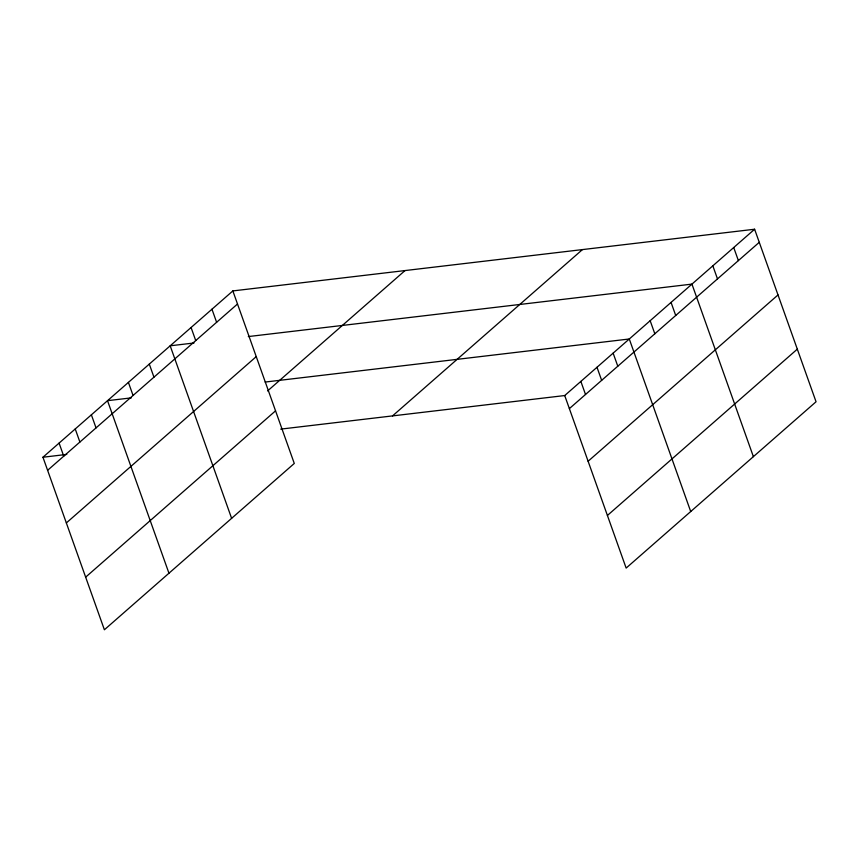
<?xml version="1.0" encoding="UTF-8"?>
<svg xmlns="http://www.w3.org/2000/svg" width="859" height="859" viewBox="0 0 859 859"><rect width="100%" height="100%" fill="white"/><g stroke="black" fill="none" stroke-linecap="round" stroke-linejoin="round"><path stroke-width="1.29" d="M232.853 290.922L294.283 463.452L104.39 629.765L42.95 457.235L232.853 290.922L754.61 229.235L816.05 401.765L626.147 568.078L564.717 395.548L754.61 229.235M47.61 470.313L237.503 304M66.347 522.938L256.25 356.625M267.589 390.931L405.029 270.564M85.653 577.151L275.546 410.838M392.531 415.906L582.434 249.593M569.367 408.626L759.27 242.313M588.104 461.251L778.007 294.938M607.41 515.464L797.313 349.151M194.027 342.988L170.179 345.801L231.619 518.342M248.326 336.567L691.946 284.114L753.386 456.655M131.352 397.867L107.515 400.681L168.955 573.221M265.13 382.051L629.282 338.994L690.711 511.534M42.95 457.235L66.787 454.411M280.689 429.124L564.717 395.548M733.726 247.532L738.386 260.61M712.83 265.818L717.49 278.907M671.062 302.411L675.711 315.489M650.166 320.708L654.826 333.786M613.133 353.135L617.793 366.213M596.994 367.276L601.654 380.354M580.856 381.407L585.516 394.496M211.958 309.208L216.618 322.297M191.074 327.504L195.734 340.594M149.294 364.098L153.954 377.176M128.41 382.395L133.059 395.473M91.376 414.822L96.036 427.9M75.238 428.963L79.887 442.041M59.088 443.094L63.749 456.183"/></g></svg>
